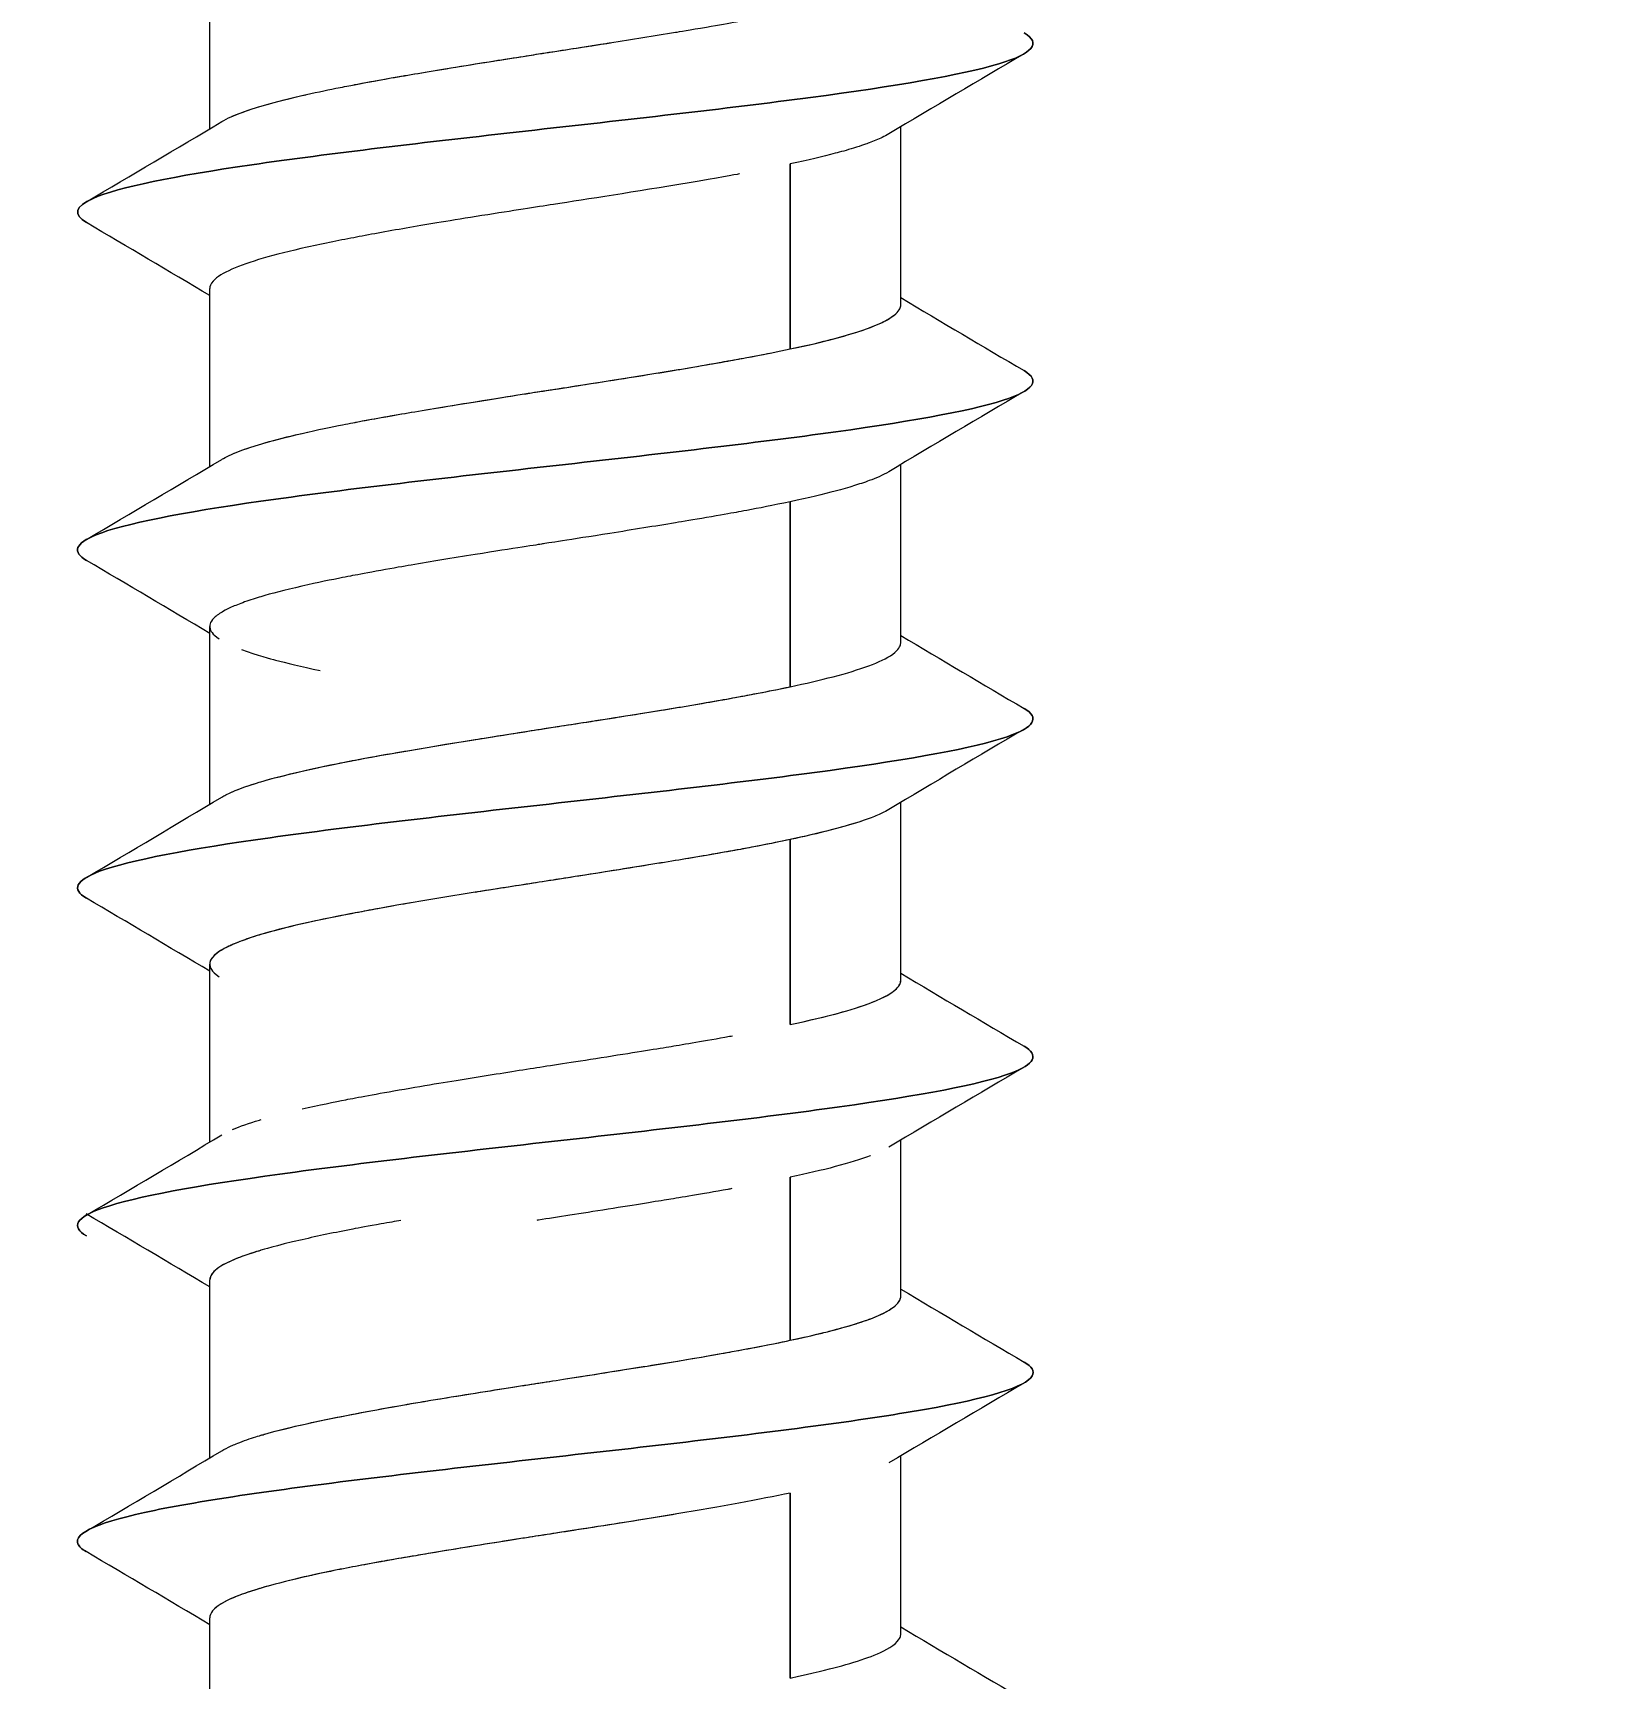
# Model space of a CAD drawing. Header units: inches. Extents: x 10 to 190, y 5 to 37.
# Drawn here: x 103.096 to 103.617, y 9.243 to 9.784 of the extents above; entities that cross this region are included whole.
import ezdxf
from ezdxf import colors
from ezdxf.entities.mleader import LeaderData, LeaderLine
from ezdxf.math import Vec2, Vec3

# ---------------------------------------------------------------- set-up
doc = ezdxf.new("R2010")
doc.units = ezdxf.units.IN
doc.header["$MEASUREMENT"] = 0
doc.styles.add('Tahoma', font='tahoma.ttf')

msp = doc.modelspace()

# ---------------------------------------------------------------- linework, layer by layer
at = {"color": 0, "linetype": 'Continuous', "lineweight": 0, "extrusion": (-1, 6.12323e-17, 0)}
for p, q in [((103.15456, 9.7525), (103.15456, 9.81098)), ((103.38156, 9.69466), (103.38156, 9.75315)), ((103.34525, 9.68013), (103.34525, 9.74094)), ((103.34525, 9.74094), (103.34525, 9.68013)), ((103.15456, 9.6415), (103.15456, 9.69998)), ((103.38156, 9.58366), (103.38156, 9.64215)), ((103.34525, 9.56914), (103.34525, 9.62993)), ((103.34525, 9.62993), (103.34525, 9.56914)), ((103.15456, 9.5305), (103.15456, 9.58898)), ((103.38156, 9.47266), (103.38156, 9.53115)), ((103.34525, 9.45814), (103.34525, 9.51893)), ((103.34525, 9.51893), (103.34525, 9.45814)), ((103.15456, 9.41949), (103.15456, 9.47798)), ((103.38156, 9.39376), (103.38156, 9.42014)), ((103.34525, 9.39376), (103.34525, 9.40793)), ((103.34525, 9.40793), (103.34525, 9.39376)), ((103.34525, 9.35436), (103.34525, 9.39376)), ((103.34525, 9.39376), (103.34525, 9.35436)), ((103.38156, 9.36891), (103.38156, 9.39376)), ((103.15456, 9.3157), (103.15456, 9.37419)), ((103.19087, 9.32793), (103.19087, 9.32793)), ((103.19087, 9.32793), (103.19087, 9.32793)), ((103.38156, 9.25791), (103.38156, 9.31639)), ((103.34525, 9.24336), (103.34525, 9.30416)), ((103.34525, 9.30416), (103.34525, 9.24336)), ((103.15456, 9.2047), (103.15456, 9.26319))]:
    msp.add_line(p, q, dxfattribs=at)
msp.add_circle((101.83282, 12.95665), 6.76088)
at = {"color": 0, "linetype": 'Continuous', "lineweight": 0}
for points, knots in [([(103.15847, 9.75483), (103.15937, 9.75537), (103.16042, 9.75591), (103.16163, 9.75644), (103.16553, 9.75818), (103.16947, 9.75933), (103.1714, 9.7599), (103.17437, 9.76079), (103.17861, 9.76194), (103.18483, 9.76338), (103.18879, 9.76429), (103.19259, 9.76509), (103.19599, 9.76578), (103.19797, 9.76618), (103.19982, 9.76654), (103.2015, 9.76686), (103.2025, 9.76705), (103.20548, 9.76763), (103.2108, 9.76858), (103.21458, 9.76926), (103.21793, 9.76983), (103.22074, 9.77031), (103.22677, 9.77134), (103.23376, 9.7725), (103.24173, 9.77378), (103.2504, 9.77518), (103.25692, 9.7762), (103.26102, 9.77684), (103.26213, 9.77701), (103.26307, 9.77716), (103.26383, 9.77728), (103.26645, 9.77768), (103.27015, 9.77826), (103.27493, 9.779), (103.28016, 9.77981), (103.28384, 9.78038), (103.28598, 9.78071), (103.29323, 9.78185), (103.30047, 9.78301), (103.30755, 9.78419), (103.30875, 9.78439), (103.31225, 9.78497), (103.31775, 9.78593), (103.32193, 9.78666), (103.32515, 9.78724), (103.32753, 9.78768), (103.32784, 9.78773), (103.32824, 9.78781), (103.32872, 9.78789), (103.33161, 9.78843), (103.33755, 9.7895), (103.34525, 9.79113)], [0.3457498, 0.3457498, 0.3457498, 0.3457498, 0.375, 0.375, 0.375, 0.4375, 0.4375, 0.4375, 0.5, 0.5, 0.5, 0.5395375, 0.5395375, 0.5395375, 0.5625, 0.5625, 0.5625, 0.59375, 0.59375, 0.59375, 0.625, 0.625, 0.625, 0.6875, 0.6875, 0.6875, 0.7366515, 0.7366515, 0.7366515, 0.75, 0.75, 0.75, 0.78125, 0.78125, 0.78125, 0.8125, 0.8125, 0.8125, 0.875, 0.875, 0.875, 0.90625, 0.90625, 0.90625, 0.9375, 0.9375, 0.9375, 0.9463177, 0.9463177, 0.9463177, 1, 1, 1, 1]), ([(103.11405, 9.72164), (103.10954, 9.7243), (103.11022, 9.72695), (103.12454, 9.7333), (103.14307, 9.73698), (103.19368, 9.74435), (103.22563, 9.74804), (103.29101, 9.75541), (103.32428, 9.75909), (103.37965, 9.76647), (103.40161, 9.77015), (103.42499, 9.77722), (103.42787, 9.78061), (103.42212, 9.78399)], [0.78679487, 0.78679487, 0.78679487, 0.78679487, 0.78950472, 0.78950472, 0.79326356, 0.79326356, 0.79702241, 0.79702241, 0.80078125, 0.80078125, 0.80454009, 0.80454009, 0.80799263, 0.80799263, 0.80799263, 0.80799263]), ([(103.42212, 9.78399), (103.42787, 9.78061), (103.42499, 9.77722), (103.40161, 9.77015), (103.37965, 9.76647), (103.32428, 9.75909), (103.29101, 9.75541), (103.22563, 9.74804), (103.19368, 9.74435), (103.14307, 9.73698), (103.12454, 9.7333), (103.11022, 9.72695), (103.10954, 9.7243), (103.11405, 9.72164)], [-0.80799263, -0.80799263, -0.80799263, -0.80799263, -0.80454009, -0.80454009, -0.80078125, -0.80078125, -0.79702241, -0.79702241, -0.79326356, -0.79326356, -0.78950472, -0.78950472, -0.78679487, -0.78679487, -0.78679487, -0.78679487]), ([(103.20192, 9.76694), (103.20202, 9.76696), (103.20212, 9.76698), (103.20223, 9.767), (103.20756, 9.76801), (103.21401, 9.76916), (103.21965, 9.77013), (103.22529, 9.77109), (103.23218, 9.77225), (103.24257, 9.77392), (103.25295, 9.77559), (103.26045, 9.77675), (103.26585, 9.77759), (103.27124, 9.77843), (103.27866, 9.77957), (103.28498, 9.78056), (103.28538, 9.78062), (103.28577, 9.78068), (103.28617, 9.78074)], [0.5612925, 0.5612925, 0.5612925, 0.5612925, 0.5625, 0.5625, 0.5625, 0.625, 0.625, 0.625, 0.6875, 0.6875, 0.6875, 0.75, 0.75, 0.75, 0.8125, 0.8125, 0.8125, 0.8163653, 0.8163653, 0.8163653, 0.8163653]), ([(103.1618, 9.75652), (103.16184, 9.75654), (103.16188, 9.75656), (103.16193, 9.75658), (103.16779, 9.75914), (103.17626, 9.76144), (103.18617, 9.76369)], [0.3740898, 0.3740898, 0.3740898, 0.3740898, 0.375, 0.375, 0.375, 0.499716, 0.499716, 0.499716, 0.499716]), ([(103.3776, 9.75078), (103.37625, 9.74998), (103.37477, 9.74929), (103.37342, 9.74872), (103.37264, 9.7484), (103.3719, 9.74811), (103.37123, 9.74786), (103.3704, 9.74755), (103.36883, 9.74698), (103.36608, 9.74613), (103.36381, 9.74544), (103.36172, 9.74486), (103.36003, 9.74442), (103.35598, 9.74335), (103.35111, 9.74219), (103.34525, 9.74094)], [0.8202783, 0.8202783, 0.8202783, 0.8202783, 0.8550271, 0.8550271, 0.8550271, 0.875, 0.875, 0.875, 0.90625, 0.90625, 0.90625, 0.9375, 0.9375, 0.9375, 1, 1, 1, 1]), ([(103.32855, 9.73763), (103.32853, 9.73763), (103.32852, 9.73763), (103.3285, 9.73763), (103.32747, 9.73744), (103.32117, 9.73628), (103.31208, 9.73476), (103.29388, 9.7317), (103.27868, 9.72938), (103.26746, 9.72762), (103.26186, 9.72674), (103.25437, 9.72559), (103.24397, 9.72394), (103.23358, 9.7223), (103.22662, 9.72114), (103.22032, 9.72006), (103.21401, 9.71897), (103.20759, 9.71781), (103.20276, 9.71688), (103.19794, 9.71595), (103.19215, 9.7148), (103.18656, 9.71356), (103.17537, 9.71108), (103.16731, 9.70876), (103.16181, 9.70631), (103.15906, 9.70508), (103.15702, 9.70393), (103.15568, 9.70245), (103.1548, 9.70147), (103.15455, 9.70064), (103.15456, 9.69998)], [0.06157, 0.06157, 0.06157, 0.06157, 0.0625, 0.0625, 0.0625, 0.125, 0.125, 0.125, 0.25, 0.25, 0.25, 0.3125, 0.3125, 0.3125, 0.375, 0.375, 0.375, 0.4375, 0.4375, 0.4375, 0.5, 0.5, 0.5, 0.625, 0.625, 0.625, 0.6875, 0.6875, 0.6875, 0.7288159, 0.7288159, 0.7288159, 0.7288159]), ([(103.34525, 9.68013), (103.35312, 9.68179), (103.36299, 9.68411), (103.37029, 9.68674), (103.37395, 9.68806), (103.37652, 9.68921), (103.37862, 9.69064), (103.38072, 9.69207), (103.38129, 9.69323), (103.38148, 9.69399), (103.38153, 9.69419), (103.38156, 9.69441), (103.38156, 9.69466)], [0, 0, 0, 0, 0.125, 0.125, 0.125, 0.1875, 0.1875, 0.1875, 0.25, 0.25, 0.25, 0.2661737, 0.2661737, 0.2661737, 0.2661737]), ([(103.34525, 9.68013), (103.35146, 9.68144), (103.35624, 9.68259), (103.35996, 9.68358), (103.36186, 9.68408), (103.36394, 9.68467), (103.36607, 9.68533), (103.36796, 9.68592), (103.36968, 9.6865), (103.37122, 9.68708), (103.37225, 9.68747), (103.37334, 9.6879), (103.37442, 9.68838), (103.37585, 9.68902), (103.37726, 9.68974), (103.37846, 9.69053), (103.38071, 9.69203), (103.38129, 9.69318), (103.38148, 9.69399), (103.38153, 9.69418), (103.38157, 9.69441), (103.38156, 9.69466)], [0, 0, 0, 0, 0.0625, 0.0625, 0.0625, 0.09375, 0.09375, 0.09375, 0.125, 0.125, 0.125, 0.151912, 0.151912, 0.151912, 0.1875, 0.1875, 0.1875, 0.25, 0.25, 0.25, 0.2666712, 0.2666712, 0.2666712, 0.2666712]), ([(103.15849, 9.64384), (103.15866, 9.64395), (103.15884, 9.64405), (103.15903, 9.64416), (103.15986, 9.64462), (103.16075, 9.64506), (103.16165, 9.64546), (103.16301, 9.64606), (103.16449, 9.64664), (103.16601, 9.64717), (103.16744, 9.64768), (103.1692, 9.64825), (103.17138, 9.6489), (103.17472, 9.64989), (103.17907, 9.65105), (103.18484, 9.65238), (103.19007, 9.65358), (103.19471, 9.65453), (103.19817, 9.65521), (103.19945, 9.65547), (103.20057, 9.65569), (103.20152, 9.65587), (103.20345, 9.65624), (103.20649, 9.65681), (103.21084, 9.65759), (103.21497, 9.65833), (103.21831, 9.6589), (103.22069, 9.65931), (103.22716, 9.66041), (103.23422, 9.66157), (103.24178, 9.66279), (103.25487, 9.66489), (103.2624, 9.66605), (103.26375, 9.66626), (103.26514, 9.66648), (103.27268, 9.66763), (103.28601, 9.66972), (103.29365, 9.67092), (103.30085, 9.67207), (103.3075, 9.67318), (103.30998, 9.67359), (103.31345, 9.67418), (103.31778, 9.67493), (103.3223, 9.67572), (103.32548, 9.6763), (103.3275, 9.67667), (103.3285, 9.67685), (103.32969, 9.67707), (103.33105, 9.67733), (103.33471, 9.67801), (103.33962, 9.67895), (103.34525, 9.68013)], [0.3434821, 0.3434821, 0.3434821, 0.3434821, 0.3491794, 0.3491794, 0.3491794, 0.375, 0.375, 0.375, 0.40625, 0.40625, 0.40625, 0.4375, 0.4375, 0.4375, 0.5, 0.5, 0.5, 0.5456201, 0.5456201, 0.5456201, 0.5625, 0.5625, 0.5625, 0.59375, 0.59375, 0.59375, 0.625, 0.625, 0.625, 0.6875, 0.6875, 0.6875, 0.75, 0.75, 0.75, 0.8125, 0.8125, 0.8125, 0.875, 0.875, 0.875, 0.90625, 0.90625, 0.90625, 0.9375, 0.9375, 0.9375, 0.9544403, 0.9544403, 0.9544403, 1, 1, 1, 1]), ([(103.20225, 9.65601), (103.20244, 9.65604), (103.20262, 9.65608), (103.20281, 9.65611), (103.20758, 9.65702), (103.21398, 9.65816), (103.21973, 9.65914), (103.22548, 9.66012), (103.2324, 9.66128), (103.24392, 9.66313), (103.25544, 9.66498), (103.26293, 9.66614), (103.26429, 9.66635), (103.26565, 9.66656), (103.27314, 9.66771), (103.28349, 9.66933), (103.29384, 9.67094), (103.301, 9.6721), (103.30773, 9.67322), (103.31446, 9.67434), (103.32111, 9.67551), (103.32567, 9.67634), (103.33023, 9.67717), (103.33666, 9.67832), (103.34525, 9.68013)], [0.5600455, 0.5600455, 0.5600455, 0.5600455, 0.5625, 0.5625, 0.5625, 0.625, 0.625, 0.625, 0.6875, 0.6875, 0.6875, 0.75, 0.75, 0.75, 0.8125, 0.8125, 0.8125, 0.875, 0.875, 0.875, 0.9375, 0.9375, 0.9375, 1, 1, 1, 1]), ([(103.11405, 9.61064), (103.10929, 9.61344), (103.11032, 9.61624), (103.12634, 9.62273), (103.14558, 9.62641), (103.19719, 9.63379), (103.22944, 9.63747), (103.2949, 9.64484), (103.32795, 9.64853), (103.38244, 9.6559), (103.40375, 9.65958), (103.42524, 9.66651), (103.42761, 9.66976), (103.4221, 9.673)], [0.74905825, 0.74905825, 0.74905825, 0.74905825, 0.75191627, 0.75191627, 0.75567512, 0.75567512, 0.75943396, 0.75943396, 0.76319281, 0.76319281, 0.76695165, 0.76695165, 0.77025885, 0.77025885, 0.77025885, 0.77025885]), ([(103.4221, 9.673), (103.42761, 9.66976), (103.42524, 9.66651), (103.40375, 9.65958), (103.38244, 9.6559), (103.32795, 9.64853), (103.2949, 9.64484), (103.22944, 9.63747), (103.19719, 9.63379), (103.14558, 9.62641), (103.12634, 9.62273), (103.11032, 9.61624), (103.10929, 9.61344), (103.11405, 9.61064)], [-0.77025885, -0.77025885, -0.77025885, -0.77025885, -0.76695165, -0.76695165, -0.76319281, -0.76319281, -0.75943396, -0.75943396, -0.75567512, -0.75567512, -0.75191627, -0.75191627, -0.74905825, -0.74905825, -0.74905825, -0.74905825]), ([(103.16213, 9.64567), (103.16228, 9.64573), (103.16242, 9.64579), (103.16257, 9.64586), (103.16889, 9.6485), (103.17755, 9.65075), (103.18663, 9.65279)], [0.3721446, 0.3721446, 0.3721446, 0.3721446, 0.375, 0.375, 0.375, 0.4957781, 0.4957781, 0.4957781, 0.4957781]), ([(103.3776, 9.63978), (103.37663, 9.6392), (103.37555, 9.63866), (103.37442, 9.63816), (103.37338, 9.63769), (103.37229, 9.63726), (103.37121, 9.63686), (103.36958, 9.63625), (103.36785, 9.63568), (103.36609, 9.63514), (103.36445, 9.63464), (103.36245, 9.63406), (103.36, 9.63341), (103.35627, 9.63242), (103.35147, 9.63126), (103.34525, 9.62993)], [0.8212902, 0.8212902, 0.8212902, 0.8212902, 0.8491743, 0.8491743, 0.8491743, 0.875, 0.875, 0.875, 0.90625, 0.90625, 0.90625, 0.9375, 0.9375, 0.9375, 1, 1, 1, 1]), ([(103.34525, 9.62993), (103.33962, 9.62873), (103.33471, 9.62778), (103.33105, 9.6271), (103.32969, 9.62685), (103.3285, 9.62663), (103.3275, 9.62644), (103.32548, 9.62608), (103.32229, 9.6255), (103.31775, 9.62472), (103.31345, 9.62398), (103.31001, 9.62341), (103.30755, 9.623), (103.30087, 9.6219), (103.29364, 9.62074), (103.28596, 9.61952), (103.27271, 9.61742), (103.26521, 9.61626), (103.26382, 9.61605), (103.26247, 9.61583), (103.2549, 9.61468), (103.24173, 9.61259), (103.2342, 9.61139), (103.22716, 9.61024), (103.2207, 9.60912), (103.21832, 9.60871), (103.21496, 9.60813), (103.2108, 9.60737), (103.20646, 9.60659), (103.20343, 9.60601), (103.2015, 9.60564), (103.20056, 9.60545), (103.19944, 9.60524), (103.19817, 9.60499), (103.19471, 9.6043), (103.19006, 9.60337), (103.18481, 9.60217), (103.17906, 9.60087), (103.17473, 9.59972), (103.17139, 9.59873), (103.16971, 9.59822), (103.16787, 9.59764), (103.16601, 9.59698), (103.16437, 9.59639), (103.16291, 9.59581), (103.16163, 9.59523), (103.16077, 9.59484), (103.15988, 9.59441), (103.15903, 9.59393), (103.15789, 9.59329), (103.15681, 9.59257), (103.15599, 9.59177), (103.15446, 9.59028), (103.15445, 9.58912), (103.15464, 9.58831), (103.15481, 9.5876), (103.15527, 9.58644), (103.15766, 9.58483)], [0, 0, 0, 0, 0.045563, 0.045563, 0.045563, 0.0625, 0.0625, 0.0625, 0.09375, 0.09375, 0.09375, 0.125, 0.125, 0.125, 0.1875, 0.1875, 0.1875, 0.25, 0.25, 0.25, 0.3125, 0.3125, 0.3125, 0.375, 0.375, 0.375, 0.40625, 0.40625, 0.40625, 0.4375, 0.4375, 0.4375, 0.4543296, 0.4543296, 0.4543296, 0.5, 0.5, 0.5, 0.5625, 0.5625, 0.5625, 0.59375, 0.59375, 0.59375, 0.625, 0.625, 0.625, 0.651797, 0.651797, 0.651797, 0.6875, 0.6875, 0.6875, 0.75, 0.75, 0.75, 0.8124508, 0.8124508, 0.8124508, 0.8124508]), ([(103.16494, 9.58135), (103.17016, 9.57941), (103.17479, 9.57826), (103.17616, 9.5779), (103.1797, 9.57696), (103.18444, 9.57581), (103.19087, 9.57443)], [0.8751039, 0.8751039, 0.8751039, 0.8751039, 0.9375, 0.9375, 0.9375, 1, 1, 1, 1]), ([(103.34525, 9.56914), (103.35522, 9.57124), (103.36444, 9.57355), (103.37103, 9.57601), (103.37433, 9.57724), (103.3769, 9.57839), (103.37894, 9.57987), (103.38098, 9.58135), (103.38141, 9.5825), (103.38152, 9.58321), (103.38155, 9.58334), (103.38156, 9.58349), (103.38156, 9.58366)], [0, 0, 0, 0, 0.125, 0.125, 0.125, 0.1875, 0.1875, 0.1875, 0.25, 0.25, 0.25, 0.2618934, 0.2618934, 0.2618934, 0.2618934]), ([(103.1585, 9.53285), (103.15894, 9.53312), (103.15939, 9.53336), (103.15984, 9.53359), (103.16047, 9.53392), (103.16109, 9.53421), (103.16165, 9.53446), (103.16234, 9.53476), (103.16364, 9.53534), (103.16605, 9.53619), (103.16802, 9.53688), (103.16988, 9.53746), (103.17139, 9.53791), (103.17501, 9.53897), (103.17945, 9.54013), (103.18489, 9.54139), (103.19201, 9.54303), (103.19764, 9.54412), (103.20038, 9.54465), (103.20083, 9.54473), (103.2012, 9.54481), (103.2015, 9.54486), (103.20376, 9.5453), (103.20683, 9.54587), (103.21086, 9.5466), (103.21617, 9.54755), (103.21959, 9.54812), (103.22078, 9.54832), (103.2276, 9.54949), (103.23465, 9.55064), (103.24175, 9.55178), (103.24386, 9.55212), (103.24751, 9.5527), (103.25277, 9.55354), (103.25751, 9.55429), (103.26122, 9.55487), (103.26384, 9.55528), (103.26458, 9.55539), (103.2655, 9.55554), (103.26659, 9.5557), (103.27068, 9.55634), (103.27722, 9.55735), (103.28605, 9.55873), (103.29415, 9.56), (103.30132, 9.56115), (103.30755, 9.56219), (103.31043, 9.56267), (103.31387, 9.56325), (103.31777, 9.56393), (103.32338, 9.56491), (103.32654, 9.56549), (103.32759, 9.56568), (103.32934, 9.56601), (103.33127, 9.56637), (103.33335, 9.56676), (103.33695, 9.56744), (103.34098, 9.56824), (103.34525, 9.56914)], [0.3410437, 0.3410437, 0.3410437, 0.3410437, 0.3549395, 0.3549395, 0.3549395, 0.375, 0.375, 0.375, 0.40625, 0.40625, 0.40625, 0.4375, 0.4375, 0.4375, 0.5, 0.5, 0.5, 0.5538068, 0.5538068, 0.5538068, 0.5625, 0.5625, 0.5625, 0.59375, 0.59375, 0.59375, 0.625, 0.625, 0.625, 0.6875, 0.6875, 0.6875, 0.71875, 0.71875, 0.71875, 0.75, 0.75, 0.75, 0.7631382, 0.7631382, 0.7631382, 0.8125, 0.8125, 0.8125, 0.875, 0.875, 0.875, 0.90625, 0.90625, 0.90625, 0.9375, 0.9375, 0.9375, 0.9603848, 0.9603848, 0.9603848, 1, 1, 1, 1]), ([(103.16189, 9.53457), (103.16195, 9.53459), (103.16202, 9.53462), (103.16208, 9.53465), (103.1643, 9.53561), (103.16756, 9.53676), (103.17081, 9.53773), (103.17406, 9.53871), (103.17819, 9.53987), (103.18584, 9.5416), (103.19348, 9.54334), (103.19962, 9.5445), (103.20058, 9.54469), (103.20153, 9.54487), (103.20751, 9.54602), (103.21632, 9.54756), (103.23394, 9.55062), (103.24902, 9.55294), (103.26019, 9.5547), (103.26577, 9.55558), (103.27326, 9.55673), (103.2838, 9.55838), (103.29435, 9.56003), (103.3015, 9.56118), (103.30801, 9.56226), (103.31452, 9.56335), (103.3212, 9.56452), (103.32626, 9.56544), (103.33131, 9.56637), (103.33756, 9.56752), (103.34525, 9.56914)], [0.373234, 0.373234, 0.373234, 0.373234, 0.375, 0.375, 0.375, 0.4375, 0.4375, 0.4375, 0.5, 0.5, 0.5, 0.5625, 0.5625, 0.5625, 0.625, 0.625, 0.625, 0.75, 0.75, 0.75, 0.8125, 0.8125, 0.8125, 0.875, 0.875, 0.875, 0.9375, 0.9375, 0.9375, 1, 1, 1, 1]), ([(103.11404, 9.49964), (103.10904, 9.50258), (103.11047, 9.50553), (103.12823, 9.51216), (103.14815, 9.51585), (103.20074, 9.52322), (103.23327, 9.52691), (103.29877, 9.53428), (103.33158, 9.53796), (103.38516, 9.54533), (103.40581, 9.54902), (103.42546, 9.5558), (103.42736, 9.5589), (103.42209, 9.562)], [0.71132221, 0.71132221, 0.71132221, 0.71132221, 0.71432783, 0.71432783, 0.71808667, 0.71808667, 0.72184552, 0.72184552, 0.72560436, 0.72560436, 0.72936321, 0.72936321, 0.73252426, 0.73252426, 0.73252426, 0.73252426]), ([(103.42209, 9.562), (103.42736, 9.5589), (103.42546, 9.5558), (103.40581, 9.54902), (103.38516, 9.54533), (103.33158, 9.53796), (103.29877, 9.53428), (103.23327, 9.52691), (103.20074, 9.52322), (103.14815, 9.51585), (103.12823, 9.51216), (103.11047, 9.50553), (103.10904, 9.50258), (103.11404, 9.49964)], [-0.73252426, -0.73252426, -0.73252426, -0.73252426, -0.72936321, -0.72936321, -0.72560436, -0.72560436, -0.72184552, -0.72184552, -0.71808667, -0.71808667, -0.71432783, -0.71432783, -0.71132221, -0.71132221, -0.71132221, -0.71132221]), ([(103.37761, 9.52878), (103.37694, 9.52838), (103.37619, 9.52799), (103.37536, 9.52759), (103.37416, 9.52701), (103.37277, 9.52644), (103.37123, 9.52586), (103.36656, 9.52413), (103.36214, 9.52298), (103.35998, 9.52241), (103.35666, 9.52153), (103.35197, 9.52037), (103.34525, 9.51893)], [0.8222326, 0.8222326, 0.8222326, 0.8222326, 0.8437192, 0.8437192, 0.8437192, 0.875, 0.875, 0.875, 0.9375, 0.9375, 0.9375, 1, 1, 1, 1]), ([(103.37102, 9.52579), (103.37097, 9.52577), (103.37092, 9.52575), (103.37087, 9.52574), (103.36385, 9.52317), (103.35428, 9.52086), (103.34525, 9.51893)], [0.8741062, 0.8741062, 0.8741062, 0.8741062, 0.875, 0.875, 0.875, 1, 1, 1, 1]), ([(103.34525, 9.51893), (103.34099, 9.51802), (103.33695, 9.51722), (103.33335, 9.51653), (103.33125, 9.51613), (103.3293, 9.51577), (103.32753, 9.51545), (103.32649, 9.51526), (103.32335, 9.51469), (103.31779, 9.51373), (103.31386, 9.51306), (103.3104, 9.51248), (103.3075, 9.512), (103.30129, 9.51097), (103.29413, 9.50982), (103.28604, 9.50853), (103.27724, 9.50714), (103.2707, 9.50612), (103.26659, 9.50548), (103.26547, 9.5053), (103.26453, 9.50516), (103.26377, 9.50504), (103.26116, 9.50463), (103.25746, 9.50406), (103.25271, 9.50332), (103.24752, 9.50251), (103.2439, 9.50194), (103.24179, 9.5016), (103.23465, 9.50046), (103.22757, 9.4993), (103.22071, 9.49812), (103.21954, 9.49792), (103.21615, 9.49734), (103.21087, 9.49639), (103.20685, 9.49566), (103.20378, 9.49507), (103.20152, 9.49464), (103.20122, 9.49458), (103.20084, 9.49451), (103.20038, 9.49442), (103.19763, 9.49389), (103.192, 9.49281), (103.18486, 9.49119), (103.17943, 9.48995), (103.17499, 9.4888), (103.17138, 9.48772), (103.16986, 9.48727), (103.16801, 9.48669), (103.16603, 9.48598), (103.16365, 9.48513), (103.16235, 9.48455), (103.16166, 9.48424), (103.1611, 9.48399), (103.16048, 9.48369), (103.15984, 9.48336), (103.15849, 9.48267), (103.15704, 9.4818), (103.15599, 9.48077), (103.1546, 9.47942), (103.15442, 9.47827), (103.15464, 9.47733), (103.15473, 9.47696), (103.15474, 9.4758), (103.15765, 9.47383), (103.15765, 9.47383), (103.15766, 9.47383), (103.15766, 9.47382)], [0, 0, 0, 0, 0.0395008, 0.0395008, 0.0395008, 0.0625, 0.0625, 0.0625, 0.09375, 0.09375, 0.09375, 0.125, 0.125, 0.125, 0.1875, 0.1875, 0.1875, 0.2366455, 0.2366455, 0.2366455, 0.25, 0.25, 0.25, 0.28125, 0.28125, 0.28125, 0.3125, 0.3125, 0.3125, 0.375, 0.375, 0.375, 0.40625, 0.40625, 0.40625, 0.4375, 0.4375, 0.4375, 0.4463322, 0.4463322, 0.4463322, 0.5, 0.5, 0.5, 0.5625, 0.5625, 0.5625, 0.59375, 0.59375, 0.59375, 0.625, 0.625, 0.625, 0.6451264, 0.6451264, 0.6451264, 0.6875, 0.6875, 0.6875, 0.75, 0.75, 0.75, 0.8125, 0.8125, 0.8125, 0.8126518, 0.8126518, 0.8126518, 0.8126518]), ([(103.34525, 9.51893), (103.3385, 9.51749), (103.33237, 9.51633), (103.32677, 9.51531), (103.32117, 9.5143), (103.31445, 9.51315), (103.30863, 9.51218), (103.30281, 9.51122), (103.29572, 9.51007), (103.28519, 9.5084), (103.27466, 9.50673), (103.26715, 9.50556), (103.26176, 9.50473), (103.25637, 9.50389), (103.24901, 9.50274), (103.24277, 9.50176), (103.24239, 9.50169), (103.242, 9.50163), (103.2416, 9.50157)], [0, 0, 0, 0, 0.0625, 0.0625, 0.0625, 0.125, 0.125, 0.125, 0.1875, 0.1875, 0.1875, 0.25, 0.25, 0.25, 0.3125, 0.3125, 0.3125, 0.3163642, 0.3163642, 0.3163642, 0.3163642]), ([(103.22062, 9.49811), (103.21337, 9.49686), (103.20744, 9.49577), (103.20381, 9.49508), (103.20001, 9.49436), (103.19392, 9.49321), (103.18655, 9.49157), (103.17917, 9.48993), (103.17489, 9.48877), (103.1712, 9.48767), (103.16752, 9.48656), (103.16434, 9.4854), (103.16231, 9.48452), (103.16027, 9.48364), (103.15784, 9.48249), (103.15616, 9.48094), (103.15479, 9.47967), (103.15454, 9.47868), (103.15456, 9.47798)], [0.37782, 0.37782, 0.37782, 0.37782, 0.4375, 0.4375, 0.4375, 0.5, 0.5, 0.5, 0.5625, 0.5625, 0.5625, 0.625, 0.625, 0.625, 0.6875, 0.6875, 0.6875, 0.7384023, 0.7384023, 0.7384023, 0.7384023]), ([(103.34525, 9.45814), (103.35706, 9.46063), (103.36568, 9.46294), (103.3717, 9.46526), (103.37472, 9.46642), (103.37705, 9.46758), (103.3786, 9.46864), (103.38015, 9.4697), (103.38112, 9.47084), (103.38143, 9.4718), (103.38151, 9.47206), (103.38157, 9.47235), (103.38156, 9.47266)], [0, 0, 0, 0, 0.125, 0.125, 0.125, 0.1875, 0.1875, 0.1875, 0.25, 0.25, 0.25, 0.2676408, 0.2676408, 0.2676408, 0.2676408]), ([(103.34525, 9.45814), (103.35277, 9.45972), (103.3573, 9.46087), (103.35997, 9.46158), (103.36303, 9.46239), (103.36718, 9.46356), (103.37121, 9.46507), (103.37332, 9.46586), (103.37495, 9.46659), (103.37624, 9.46725), (103.37714, 9.46772), (103.37787, 9.46815), (103.37847, 9.46855), (103.37938, 9.46916), (103.38004, 9.46973), (103.38052, 9.47027), (103.38096, 9.47077), (103.38132, 9.47134), (103.38148, 9.47199), (103.38153, 9.47221), (103.38156, 9.47243), (103.38156, 9.47266)], [0, 0, 0, 0, 0.0625, 0.0625, 0.0625, 0.125, 0.125, 0.125, 0.1617005, 0.1617005, 0.1617005, 0.1875, 0.1875, 0.1875, 0.21875, 0.21875, 0.21875, 0.25, 0.25, 0.25, 0.2635408, 0.2635408, 0.2635408, 0.2635408]), ([(103.11403, 9.38864), (103.10878, 9.39173), (103.11065, 9.39482), (103.1302, 9.4016), (103.1508, 9.40528), (103.20433, 9.41265), (103.23712, 9.41634), (103.30263, 9.42371), (103.33517, 9.4274), (103.38782, 9.43477), (103.40778, 9.43845), (103.42565, 9.44509), (103.4271, 9.44805), (103.42208, 9.451)], [0.67358683, 0.67358683, 0.67358683, 0.67358683, 0.67673939, 0.67673939, 0.68049823, 0.68049823, 0.68425708, 0.68425708, 0.68801592, 0.68801592, 0.69177476, 0.69177476, 0.69478892, 0.69478892, 0.69478892, 0.69478892]), ([(103.42208, 9.451), (103.4271, 9.44805), (103.42565, 9.44509), (103.40778, 9.43845), (103.38782, 9.43477), (103.33517, 9.4274), (103.30263, 9.42371), (103.23712, 9.41634), (103.20433, 9.41265), (103.1508, 9.40528), (103.1302, 9.4016), (103.11065, 9.39482), (103.10878, 9.39173), (103.11403, 9.38864)], [-0.69478892, -0.69478892, -0.69478892, -0.69478892, -0.69177476, -0.69177476, -0.68801592, -0.68801592, -0.68425708, -0.68425708, -0.68049823, -0.68049823, -0.67673939, -0.67673939, -0.67358683, -0.67358683, -0.67358683, -0.67358683]), ([(103.18488, 9.43038), (103.19032, 9.43163), (103.19573, 9.43273), (103.19924, 9.43342), (103.20292, 9.43415), (103.20896, 9.4353), (103.21848, 9.43693), (103.228, 9.43857), (103.2352, 9.43973), (103.24208, 9.44083), (103.24897, 9.44194), (103.25637, 9.4431), (103.26196, 9.44398), (103.26755, 9.44486), (103.27503, 9.44601), (103.28497, 9.44756), (103.29491, 9.44912), (103.30203, 9.45027), (103.30616, 9.45096), (103.31029, 9.45164), (103.31723, 9.4528), (103.32532, 9.45427), (103.32564, 9.45433), (103.32596, 9.45438), (103.32628, 9.45444)], [0.5027539, 0.5027539, 0.5027539, 0.5027539, 0.5625, 0.5625, 0.5625, 0.625, 0.625, 0.625, 0.6875, 0.6875, 0.6875, 0.75, 0.75, 0.75, 0.8125, 0.8125, 0.8125, 0.875, 0.875, 0.875, 0.9375, 0.9375, 0.9375, 0.940016, 0.940016, 0.940016, 0.940016]), ([(103.16203, 9.42363), (103.16214, 9.42368), (103.16225, 9.42372), (103.16236, 9.42377), (103.16432, 9.42461), (103.16755, 9.42576), (103.17085, 9.42675), (103.17106, 9.42681), (103.17128, 9.42687), (103.1715, 9.42694)], [0.37155368, 0.37155368, 0.37155368, 0.37155368, 0.375, 0.375, 0.375, 0.4375, 0.4375, 0.4375, 0.44156944, 0.44156944, 0.44156944, 0.44156944]), ([(103.37167, 9.41503), (103.37163, 9.41502), (103.37159, 9.415), (103.37155, 9.41499), (103.36511, 9.41257), (103.35614, 9.41025), (103.34525, 9.40793)], [0.8742138, 0.8742138, 0.8742138, 0.8742138, 0.875, 0.875, 0.875, 1, 1, 1, 1]), ([(103.32612, 9.4042), (103.32569, 9.40412), (103.32524, 9.40404), (103.32479, 9.40396), (103.31604, 9.4024), (103.30901, 9.40125), (103.30533, 9.40064), (103.30165, 9.40004), (103.29453, 9.39888), (103.28539, 9.39743), (103.27626, 9.39598), (103.2688, 9.39482), (103.2626, 9.39386), (103.26239, 9.39382), (103.26217, 9.39379), (103.26196, 9.39376)], [0.0592714, 0.0592714, 0.0592714, 0.0592714, 0.0625, 0.0625, 0.0625, 0.125, 0.125, 0.125, 0.1875, 0.1875, 0.1875, 0.25, 0.25, 0.25, 0.2521536, 0.2521536, 0.2521536, 0.2521536]), ([(103.21737, 9.39376), (103.21556, 9.39345), (103.21338, 9.39306), (103.21087, 9.39262), (103.20671, 9.39187), (103.20364, 9.39129), (103.20151, 9.39089), (103.19576, 9.38979), (103.19013, 9.38863), (103.18487, 9.38742), (103.1757, 9.38531), (103.17212, 9.38414), (103.17139, 9.38393), (103.17097, 9.3838), (103.16951, 9.38338), (103.16734, 9.38265), (103.1657, 9.3821), (103.16368, 9.38138), (103.16166, 9.38048), (103.15896, 9.37928), (103.15711, 9.37812), (103.15599, 9.37701), (103.15557, 9.3766), (103.15506, 9.37602), (103.15477, 9.37527), (103.15461, 9.37485), (103.15456, 9.37449), (103.15456, 9.37419)], [0.3881848, 0.3881848, 0.3881848, 0.3881848, 0.40625, 0.40625, 0.40625, 0.4375, 0.4375, 0.4375, 0.5, 0.5, 0.5, 0.5622546, 0.5622546, 0.5622546, 0.5980105, 0.5980105, 0.5980105, 0.625, 0.625, 0.625, 0.6875, 0.6875, 0.6875, 0.71875, 0.71875, 0.71875, 0.7353739, 0.7353739, 0.7353739, 0.7353739]), ([(103.17108, 9.38383), (103.17031, 9.38361), (103.16636, 9.38247), (103.16255, 9.38087), (103.15871, 9.37926), (103.15707, 9.3781), (103.15595, 9.37698), (103.15497, 9.37599), (103.15458, 9.37498), (103.15456, 9.37419)], [0.5631335, 0.5631335, 0.5631335, 0.5631335, 0.625, 0.625, 0.625, 0.6875, 0.6875, 0.6875, 0.7421533, 0.7421533, 0.7421533, 0.7421533]), ([(103.34525, 9.35436), (103.35199, 9.3558), (103.35671, 9.35696), (103.3605, 9.35797), (103.36429, 9.35898), (103.36804, 9.36014), (103.3707, 9.3611), (103.37337, 9.36206), (103.37626, 9.36322), (103.37866, 9.36489), (103.38105, 9.36656), (103.38143, 9.36772), (103.38154, 9.36856), (103.38155, 9.36867), (103.38156, 9.36879), (103.38156, 9.36891)], [0, 0, 0, 0, 0.0625, 0.0625, 0.0625, 0.125, 0.125, 0.125, 0.1875, 0.1875, 0.1875, 0.25, 0.25, 0.25, 0.2583129, 0.2583129, 0.2583129, 0.2583129]), ([(103.34525, 9.35436), (103.34952, 9.35528), (103.35296, 9.35607), (103.35575, 9.35676), (103.35736, 9.35715), (103.35876, 9.35751), (103.35997, 9.35783), (103.36069, 9.35802), (103.36294, 9.3586), (103.36609, 9.35957), (103.36827, 9.36024), (103.36993, 9.36081), (103.37121, 9.36129), (103.37398, 9.36232), (103.37656, 9.36348), (103.37847, 9.36476), (103.38054, 9.36616), (103.38109, 9.36718), (103.38134, 9.36782), (103.38141, 9.36799), (103.38145, 9.36813), (103.38148, 9.36824), (103.38153, 9.36843), (103.38156, 9.36865), (103.38156, 9.36891)], [0, 0, 0, 0, 0.0395979, 0.0395979, 0.0395979, 0.0625, 0.0625, 0.0625, 0.09375, 0.09375, 0.09375, 0.125, 0.125, 0.125, 0.1875, 0.1875, 0.1875, 0.2368909, 0.2368909, 0.2368909, 0.25, 0.25, 0.25, 0.2643393, 0.2643393, 0.2643393, 0.2643393]), ([(103.15847, 9.31804), (103.15938, 9.31858), (103.16043, 9.31912), (103.16163, 9.31966), (103.1624, 9.32), (103.16372, 9.32058), (103.166, 9.3214), (103.16812, 9.32216), (103.17002, 9.32275), (103.17139, 9.32316), (103.17179, 9.32327), (103.17228, 9.32342), (103.17288, 9.32359), (103.17511, 9.32423), (103.17878, 9.32523), (103.18481, 9.3266), (103.19042, 9.32787), (103.19612, 9.32903), (103.20151, 9.33007), (103.204, 9.33055), (103.20707, 9.33113), (103.2108, 9.33181), (103.21619, 9.33278), (103.2196, 9.33337), (103.22067, 9.33355), (103.22258, 9.33388), (103.22473, 9.33424), (103.22714, 9.33465), (103.23124, 9.33533), (103.2361, 9.33612), (103.24174, 9.33702), (103.25067, 9.33844), (103.25812, 9.33959), (103.26378, 9.34047), (103.2675, 9.34105), (103.27498, 9.34221), (103.28597, 9.34395), (103.28965, 9.34454), (103.29331, 9.34512), (103.29691, 9.3457), (103.30051, 9.34628), (103.30405, 9.34686), (103.30754, 9.34743), (103.31798, 9.34915), (103.32435, 9.3503), (103.32748, 9.35087), (103.33233, 9.35176), (103.3385, 9.35292), (103.34525, 9.35436)], [0.345576, 0.345576, 0.345576, 0.345576, 0.375, 0.375, 0.375, 0.40625, 0.40625, 0.40625, 0.4375, 0.4375, 0.4375, 0.4507179, 0.4507179, 0.4507179, 0.5, 0.5, 0.5, 0.5625, 0.5625, 0.5625, 0.59375, 0.59375, 0.59375, 0.625, 0.625, 0.625, 0.6481031, 0.6481031, 0.6481031, 0.6875, 0.6875, 0.6875, 0.75, 0.75, 0.75, 0.8125, 0.8125, 0.8125, 0.84379, 0.84379, 0.84379, 0.875, 0.875, 0.875, 0.9375, 0.9375, 0.9375, 1, 1, 1, 1]), ([(103.17169, 9.32324), (103.1742, 9.32398), (103.17764, 9.3249), (103.18137, 9.3258), (103.19055, 9.328), (103.20211, 9.33031), (103.21787, 9.33306), (103.22575, 9.33444), (103.23279, 9.3356), (103.24185, 9.33703), (103.2509, 9.33847), (103.25835, 9.33962), (103.26312, 9.34037), (103.26788, 9.34111), (103.27534, 9.34227), (103.28432, 9.34369), (103.29331, 9.34512), (103.30055, 9.34628), (103.3083, 9.34756), (103.32379, 9.35012), (103.33621, 9.35243), (103.34525, 9.35436)], [0.4492255, 0.4492255, 0.4492255, 0.4492255, 0.5, 0.5, 0.5, 0.625, 0.625, 0.625, 0.6875, 0.6875, 0.6875, 0.75, 0.75, 0.75, 0.8125, 0.8125, 0.8125, 0.875, 0.875, 0.875, 1, 1, 1, 1]), ([(103.11393, 9.28493), (103.11252, 9.28576), (103.11162, 9.28659), (103.10963, 9.2911), (103.11856, 9.29479), (103.15424, 9.30216), (103.1809, 9.30585), (103.242, 9.31322), (103.27629, 9.3169), (103.33965, 9.32427), (103.36856, 9.32796), (103.41015, 9.33533), (103.42273, 9.33902), (103.42558, 9.3442), (103.42467, 9.34569), (103.42213, 9.34718)], [0.29625016, 0.29625016, 0.29625016, 0.29625016, 0.29709611, 0.29709611, 0.30085495, 0.30085495, 0.3046138, 0.3046138, 0.30837264, 0.30837264, 0.31213149, 0.31213149, 0.31589033, 0.31589033, 0.31741352, 0.31741352, 0.31741352, 0.31741352]), ([(103.42213, 9.34718), (103.42467, 9.34569), (103.42558, 9.3442), (103.42273, 9.33902), (103.41015, 9.33533), (103.36856, 9.32796), (103.33965, 9.32427), (103.27629, 9.3169), (103.242, 9.31322), (103.1809, 9.30585), (103.15424, 9.30216), (103.11856, 9.29479), (103.10963, 9.2911), (103.11162, 9.28659), (103.11252, 9.28576), (103.11393, 9.28493)], [-0.31741352, -0.31741352, -0.31741352, -0.31741352, -0.31589033, -0.31589033, -0.31213149, -0.31213149, -0.30837264, -0.30837264, -0.3046138, -0.3046138, -0.30085495, -0.30085495, -0.29709611, -0.29709611, -0.29625016, -0.29625016, -0.29625016, -0.29625016]), ([(103.34525, 9.30416), (103.33528, 9.30206), (103.32262, 9.29974), (103.30795, 9.29729), (103.30062, 9.29606), (103.2934, 9.2949), (103.28396, 9.29343), (103.27451, 9.29195), (103.26706, 9.2908), (103.2625, 9.29009), (103.25795, 9.28939), (103.25049, 9.28822), (103.24165, 9.2868), (103.23281, 9.28537), (103.22586, 9.28422), (103.21994, 9.2832), (103.21402, 9.28219), (103.20757, 9.28104), (103.20248, 9.28007), (103.19739, 9.27911), (103.19148, 9.27795), (103.18429, 9.27628), (103.17711, 9.27461), (103.1731, 9.27345), (103.17034, 9.27261), (103.16759, 9.27177), (103.16428, 9.27062), (103.162, 9.26964), (103.15973, 9.26865), (103.15757, 9.2675), (103.15616, 9.26617), (103.15489, 9.26498), (103.15457, 9.26392), (103.15456, 9.26319)], [0, 0, 0, 0, 0.125, 0.125, 0.125, 0.1875, 0.1875, 0.1875, 0.25, 0.25, 0.25, 0.3125, 0.3125, 0.3125, 0.375, 0.375, 0.375, 0.4375, 0.4375, 0.4375, 0.5, 0.5, 0.5, 0.5625, 0.5625, 0.5625, 0.625, 0.625, 0.625, 0.6875, 0.6875, 0.6875, 0.7437659, 0.7437659, 0.7437659, 0.7437659]), ([(103.30748, 9.29721), (103.30402, 9.29663), (103.30049, 9.29605), (103.29691, 9.29548), (103.29331, 9.2949), (103.28967, 9.29432), (103.286, 9.29374), (103.275, 9.29202), (103.26752, 9.29087), (103.26384, 9.2903), (103.25816, 9.28942), (103.25069, 9.28825), (103.24173, 9.28681), (103.23609, 9.2859), (103.23123, 9.2851), (103.22714, 9.28442), (103.22476, 9.28402), (103.22264, 9.28366), (103.22076, 9.28334), (103.21966, 9.28315), (103.21622, 9.28258), (103.21082, 9.28161), (103.20707, 9.28094), (103.20399, 9.28036), (103.2015, 9.27989), (103.19613, 9.27886), (103.19044, 9.2777), (103.18486, 9.27641), (103.1788, 9.27502), (103.17511, 9.274), (103.17288, 9.27336), (103.17228, 9.27319), (103.17179, 9.27305), (103.1714, 9.27293), (103.17002, 9.27252), (103.16814, 9.27195), (103.16604, 9.27121), (103.16372, 9.27039), (103.16239, 9.26981), (103.16163, 9.26947), (103.1591, 9.26834), (103.15718, 9.26719), (103.15599, 9.26601), (103.15579, 9.26581), (103.15514, 9.26523), (103.15477, 9.26426), (103.15461, 9.26386), (103.15456, 9.2635), (103.15456, 9.26319)], [0.1252006, 0.1252006, 0.1252006, 0.1252006, 0.1562617, 0.1562617, 0.1562617, 0.1875, 0.1875, 0.1875, 0.25, 0.25, 0.25, 0.3125, 0.3125, 0.3125, 0.3520716, 0.3520716, 0.3520716, 0.375, 0.375, 0.375, 0.40625, 0.40625, 0.40625, 0.4375, 0.4375, 0.4375, 0.5, 0.5, 0.5, 0.5492939, 0.5492939, 0.5492939, 0.5625, 0.5625, 0.5625, 0.59375, 0.59375, 0.59375, 0.625, 0.625, 0.625, 0.6875, 0.6875, 0.6875, 0.71875, 0.71875, 0.71875, 0.7360614, 0.7360614, 0.7360614, 0.7360614]), ([(103.34525, 9.24336), (103.35304, 9.24503), (103.35758, 9.24619), (103.36094, 9.24709), (103.36429, 9.248), (103.36808, 9.24915), (103.37078, 9.25013), (103.37348, 9.25111), (103.37646, 9.25226), (103.37897, 9.25411), (103.38148, 9.25596), (103.38146, 9.25713), (103.3815, 9.25734), (103.38152, 9.25741), (103.38158, 9.25761), (103.38156, 9.25791)], [0, 0, 0, 0, 0.0625, 0.0625, 0.0625, 0.125, 0.125, 0.125, 0.1875, 0.1875, 0.1875, 0.25, 0.25, 0.25, 0.2725795, 0.2725795, 0.2725795, 0.2725795])]:
    msp.add_open_spline(points, degree=3, knots=knots, dxfattribs=at)
for points in [[(103.28501, 9.78056), (103.28501, 9.78056), (103.28501, 9.78056), (103.28501, 9.78056)], [(103.28501, 9.78056), (103.28501, 9.78056), (103.28501, 9.78056), (103.28501, 9.78056)], [(103.42207, 9.77714), (103.40722, 9.7684), (103.39238, 9.75963), (103.3776, 9.75078)], [(103.11401, 9.7285), (103.12886, 9.73723), (103.14369, 9.74599), (103.15847, 9.75483)], [(103.15456, 9.69765), (103.14109, 9.70569), (103.12758, 9.71368), (103.11405, 9.72164)], [(103.38156, 9.697), (103.39505, 9.68895), (103.40857, 9.68096), (103.4221, 9.673)], [(103.42207, 9.66614), (103.40722, 9.6574), (103.39239, 9.64863), (103.3776, 9.63978)], [(103.11403, 9.6175), (103.12887, 9.62624), (103.1437, 9.635), (103.15849, 9.64384)], [(103.15456, 9.58665), (103.14109, 9.59469), (103.12758, 9.60268), (103.11405, 9.61064)], [(103.38156, 9.586), (103.39504, 9.57795), (103.40856, 9.56997), (103.42209, 9.562)], [(103.38156, 9.58366), (103.38156, 9.58366), (103.38156, 9.58366), (103.38156, 9.58366)], [(103.42208, 9.55514), (103.40723, 9.5464), (103.39239, 9.53763), (103.37761, 9.52878)], [(103.11404, 9.5065), (103.12889, 9.51524), (103.14372, 9.52401), (103.1585, 9.53285)], [(103.15456, 9.47564), (103.14109, 9.48369), (103.12757, 9.49167), (103.11404, 9.49964)], [(103.25112, 9.50307), (103.25112, 9.50307), (103.25112, 9.50307), (103.25111, 9.50307)], [(103.38156, 9.475), (103.39504, 9.46695), (103.40855, 9.45897), (103.42208, 9.451)], [(103.42208, 9.44414), (103.40723, 9.4354), (103.3924, 9.42663), (103.37762, 9.41779)], [(103.11405, 9.3955), (103.1289, 9.40424), (103.14373, 9.41301), (103.15851, 9.42186)], [(103.15456, 9.37189), (103.14105, 9.37995), (103.12749, 9.38795), (103.11393, 9.39593)], [(103.38156, 9.3712), (103.39506, 9.36315), (103.40859, 9.35515), (103.42213, 9.34718)], [(103.42219, 9.34043), (103.40733, 9.33169), (103.39249, 9.32292), (103.3777, 9.31408)], [(103.11398, 9.29168), (103.12884, 9.30042), (103.14368, 9.30919), (103.15847, 9.31804)], [(103.15456, 9.26089), (103.14105, 9.26895), (103.1275, 9.27695), (103.11393, 9.28493)], [(103.38156, 9.2602), (103.39506, 9.25214), (103.4086, 9.24415), (103.42215, 9.23618)]]:
    msp.add_open_spline(points, degree=3, dxfattribs=at)

# ---------------------------------------------------------------- leaders
ml = msp.add_multileader_mtext('Standard')
ml.set_content('ROOF DECK / MEMBRANE', color=256, style='Tahoma')
ml.set_leader_properties()
ml.build(insert=Vec2(0, 0))
ml.multileader.update_dxf_attribs({"dogleg_length": 0.36, "arrow_head_size": 0.34375, "scale": 4})
ctx = ml.context
ctx.base_point, ctx.scale, ctx.char_height, ctx.arrow_head_size, ctx.landing_gap_size, ctx.plane_origin = Vec3(69.75259, 10.71909), 4, 0.34375, 0.34375, 0.495, Vec3(65.8211, 2.48791)
notes = []
notes.append((ctx, [(0, (1, 1, 0), (67.64667, 10.71909), (1, 0), 2.10592, [(0, [(62.9483, 9.52706)], 0, [])])]))
ctx.mtext.insert, ctx.mtext.width, ctx.mtext.flow_direction = Vec3(70.24759, 10.92836), 8.6922265, 5
ml = msp.add_multileader_mtext('Standard')
ml.set_content('5/16" STAINLESS STEEL LAG BOLT OR STRUCTURAL SCREW WITH 2-1/2" MIN. EMBEDMENT AND FLAT WASHER', color=256, style='Tahoma')
ml.set_leader_properties()
ml.build(insert=Vec2(0, 0))
ml.multileader.update_dxf_attribs({"dogleg_length": 0.36, "arrow_head_size": 0.34375, "scale": 4})
ctx = ml.context
ctx.base_point, ctx.scale, ctx.char_height, ctx.arrow_head_size, ctx.landing_gap_size, ctx.plane_origin = Vec3(111.34022, 9.01151), 4, 0.34375, 0.34375, 0.495, Vec3(104.32748, 12.29702)
notes.append((ctx, [(0, (1, 1, 0), (109.36022, 9.01151), (1, 0), 1.98, [(0, [(103.4243, 9.89328)], 0, [])])]))
ctx.mtext.insert, ctx.mtext.width, ctx.mtext.flow_direction = Vec3(111.83522, 9.18651), 7.5774585, 5
for ctx, leaders in notes:
    for number, flags, end, landing, length, lines in leaders:
        leader = LeaderData()
        leader.index, (leader.has_last_leader_line, leader.has_dogleg_vector, leader.attachment_direction) = number, flags
        leader.last_leader_point, leader.dogleg_vector, leader.dogleg_length = Vec3(end), Vec3(landing), length
        for number, points, colour, breaks in lines:
            line = LeaderLine()
            line.index, line.vertices, line.color, line.breaks = number, Vec3.list(points), colors.encode_raw_color(colour), breaks
            leader.lines.append(line)
        ctx.leaders.append(leader)

doc.saveas('drawing.dxf')
